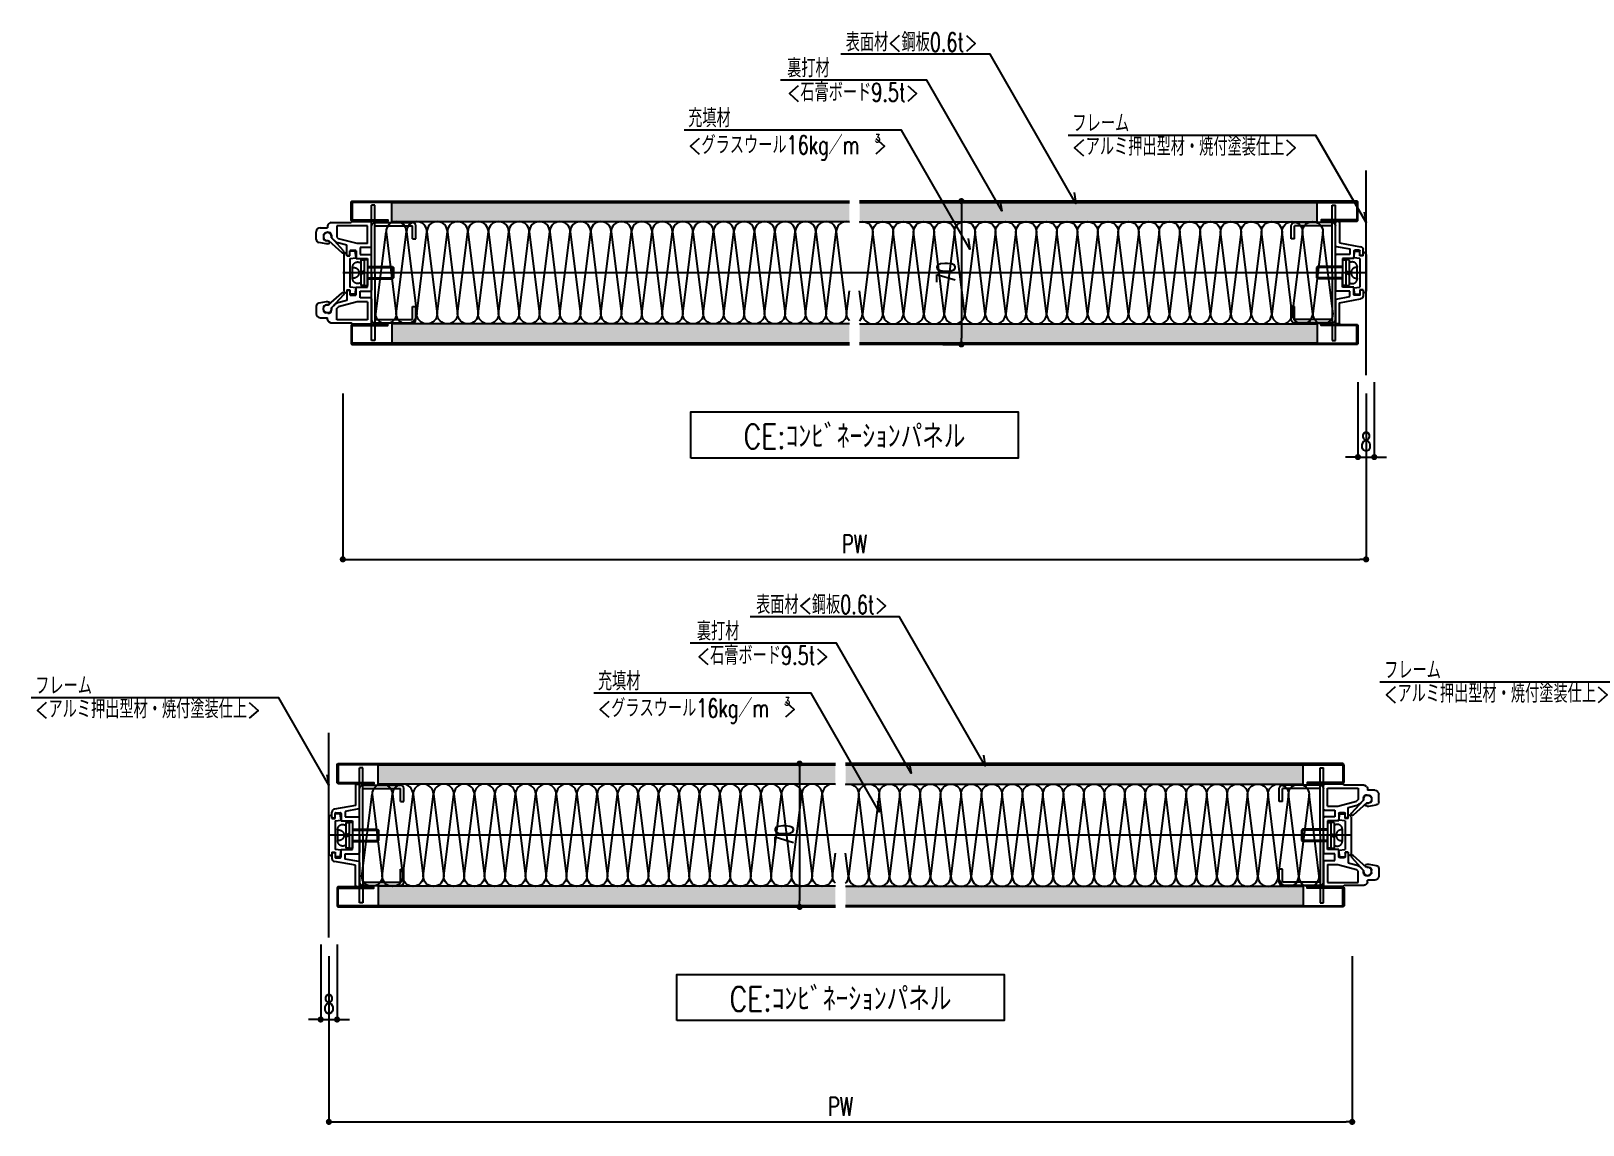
# Model space of a CAD drawing. Extents: x 21 to 47673, y 9 to 26406.
# Drawn here: x 734 to 1493, y 20889 to 21424 of the extents above; entities that cross this region are included whole.
import ezdxf
from ezdxf.enums import TextEntityAlignment as Align

# ---------------------------------------------------------------- set-up
doc = ezdxf.new("R2010")
doc.units = 0
doc.header["$LTSCALE"] = 10
doc.header["$PDMODE"] = 35
doc.header["$PDSIZE"] = 5
doc.linetypes.add('HIDDEN', pattern=[9.525, 6.35, -3.175])
for name, color, linetype in [('_基準', 1, 'Continuous'), ('_文字', 3, 'Continuous'), ('_製品', 4, 'Continuous'), ('_製品寸法', 9, 'Continuous')]:
    doc.layers.add(name, color=color, linetype=linetype)
doc.styles.add('OKAMURA', font='simplex8.shx', dxfattribs={"width": 0.7, "bigfont": 'BIGFONT.shx'})
doc.dimstyles.new('OKAMURA-003', dxfattribs={"dimscale": 3, "dimtxt": 3, "dimasz": 1, "dimexe": 0, "dimexo": 3, "dimgap": 1, "dimtad": 1, "dimdec": 3, "dimdsep": 46, "dimtxsty": 'OKAMURA', "dimblk1": 'DOT', "dimblk2": 'DOT', "dimsah": 1, "dimcen": 0, "dimclrd": 9, "dimclre": 9, "dimclrt": 3, "dimadec": 0, "dimazin": 0, "dimtfac": 1, "dimtdec": 3, "dimtix": 1, "dimtmove": 2, "dimatfit": 3, "dimldrblk": 'NONE', "dimfxl": 0, "dimtolj": 1, "dimarcsym": 0})
pattern_1 = [(37.5, (-2975.263, 4866.6654), (-0.160003, 4.8941324), [0, -3.8608, 0, -4.318, 0, -4.1275]), (7.5, (-2975.263, 4866.6654), (4.495233, 7.168251), [0, -2.0828, 0, -3.4798, 0, -1.3335]), (327.5, (-2978.387, 4866.6654), (7.9099237, 0.0143718), [0, -1.27, 0, -4.572, 0, -5.969]), (317.5, (-2978.387, 4866.6654), (7.6355645, 2.229293), [0, -0.635, 0, -2.9972, 0, -3.429])]

# ---------------------------------------------------------------- blocks, each defined once
blk = doc.blocks.new('_DOT')
at = {"color": 0, "linetype": 'ByBlock'}
blk.add_line((-0.5, 0), (-1, 0), dxfattribs=at)
at = {"color": 0, "linetype": 'ByBlock', "const_width": 0.5}
blk.add_lwpolyline([(-0.25, 0, 1), (0.25, 0, 1)], format="xyb", close=True, dxfattribs=at)
blk = doc.blocks.new('*D1077')
at = {"layer": '_製品寸法', "color": 9, "lineweight": -2, "transparency": 16777216}
for p, q in [((0, -59), (0, -140)), ((500, -59), (500, -140)), ((3, -140), (497, -140))]:
    blk.add_line(p, q, dxfattribs=at)
at = {"layer": 'Defpoints', "color": 0, "transparency": 16777216}
for p in [(0, -50), (500, -50), (500, -140)]:
    blk.add_point(p, dxfattribs=at)
at = {"layer": '_製品寸法', "color": 9, "lineweight": -2, "transparency": 16777216, "xscale": 3, "yscale": 3, "zscale": 3, "rotation": 180}
blk.add_blockref('_DOT', (0, -140), dxfattribs=at)
at = {"layer": '_製品寸法', "color": 9, "lineweight": -2, "transparency": 16777216, "xscale": 3, "yscale": 3, "zscale": 3}
blk.add_blockref('_DOT', (500, -140), dxfattribs=at)
at = {"layer": '_製品寸法', "color": 3, "transparency": 16777216, "insert": (250, -132.5), "char_height": 9, "attachment_point": 5, "style": 'OKAMURA'}
blk.add_mtext('\\A1;PW', dxfattribs=at)
blk = doc.blocks.new('_None')
blk = doc.blocks.new('*D1078')
at = {"layer": '_製品寸法', "color": 9, "lineweight": -2, "transparency": 16777216}
for p, q in [((221, 35), (230, 35)), ((230, 32), (230, -32)), ((221, -35), (230, -35))]:
    blk.add_line(p, q, dxfattribs=at)
at = {"layer": 'Defpoints', "color": 0, "transparency": 16777216}
for p in [(230, 35), (230, -35), (230, -35)]:
    blk.add_point(p, dxfattribs=at)
at = {"layer": '_製品寸法', "color": 9, "lineweight": -2, "transparency": 16777216, "xscale": 3, "yscale": 3, "zscale": 3}
for p, rotation in [((230, 35), 90), ((230, -35), 270)]:
    blk.add_blockref('_DOT', p, dxfattribs=dict(at, rotation=rotation))
at = {"layer": '_製品寸法', "color": 3, "transparency": 16777216, "insert": (222.5, 0), "char_height": 9, "attachment_point": 5, "rotation": 90, "style": 'OKAMURA'}
blk.add_mtext('\\A1;70', dxfattribs=at)
blk = doc.blocks.new('A$C32CB7D14')
at = {"layer": '_製品'}
for p, q in [((0, 19.5), (1, 20.5)), ((0, 19.5), (0, 1.5)), ((1.5, 20.5), (1, 20.5)), ((1.5, 18.75), (1.5, 20.5)), ((1.5, 18.75), (3, 18.75)), ((3, 18.75), (3, 21)), ((5.5, 21), (3, 21)), ((3, 17.5), (6, 17.8)), ((3, 17.5), (3, 3.5)), ((6, 17.8), (5.5, 21)), ((0, 1.5), (1, 0.5)), ((1.5, 0.5), (1, 0.5)), ((1.5, 2.25), (1.5, 0.5)), ((1.5, 2.25), (3, 2.25)), ((6, 3.2), (3, 3.5)), ((3, 2.25), (3, 0)), ((5.5, 0), (6, 3.2)), ((5.5, 0), (3, 0))]:
    blk.add_line(p, q, dxfattribs=at)
blk = doc.blocks.new('A$C72ED3FC6')
at = {"layer": '_製品'}
for p, q in [((0.5, 9.25), (0, 8.75)), ((12.8, 8.75), (0, 8.75)), ((0, 8.75), (0, 3.75)), ((12.8, 9.25), (0.5, 9.25)), ((0.5, 3.25), (0.5, 9.25)), ((12.8, 12.5), (14.4, 12.5)), ((12.8, 12.5), (12.8, 0)), ((14.4, 12.5), (14.4, 0)), ((16, 12.5), (14.4, 12.5)), ((16, 12.5), (16, 0)), ((12.8, 3.75), (0, 3.75)), ((0, 3.75), (0.5, 3.25)), ((12.8, 3.25), (0.5, 3.25)), ((14.4, 0), (12.8, 0)), ((14.4, 7.17), (16, 6.25)), ((14.4, 6.25), (16, 5.33)), ((14.4, 0), (16, 0))]:
    blk.add_line(p, q, dxfattribs=at)
at = {"layer": '_製品', "linetype": 'HIDDEN', "ltscale": 0.5}
blk.add_line((20, 3.75), (20, 8.75), dxfattribs=at)
for centre, radius, start, end in [((17.54, 9.05), 2.48, 353.07269, 128.21191), ((19.36, 6.46), 2.37, 74.41132, 185.19995), ((17.54, 3.45), 2.48, 231.78809, 6.92735), ((19.36, 6.04), 2.37, 174.80017, 285.58872)]:
    blk.add_arc(centre, radius, start, end, dxfattribs=at)
blk = doc.blocks.new('A$C47657887')
at = {"layer": '_製品'}
for p, q in [((2.51, 6.02), (8.92, 0.18)), ((9.77, 1.02), (3.93, 7.44))]:
    blk.add_line(p, q, dxfattribs=at)
for centre, radius, start, end in [((1.99, 7.95), 2, 345.13234, 284.86819), ((9.35, 0.6), 0.6, 225, 45)]:
    blk.add_arc(centre, radius, start, end, dxfattribs=at)
blk = doc.blocks.new('A$C098A5279')
at = {"layer": '_製品'}
for p, q in [((0, 0), (0, 66)), ((1.6, 66), (0, 66)), ((1.6, 33), (1.6, 66)), ((1.6, 57.5), (20, 57.5)), ((1.6, 55.9), (20, 55.9)), ((20, 49.5), (20, 55.9)), ((21.6, 49.5), (21.6, 55.9)), ((20, 49.5), (21.6, 49.5)), ((1.6, 33), (1.6, 0)), ((20, 16.5), (21.6, 16.5)), ((20, 10.1), (20, 16.5)), ((21.6, 10.1), (21.6, 16.5)), ((1.6, 10.1), (20, 10.1)), ((1.6, 8.5), (20, 8.5)), ((1.6, 0), (0, 0))]:
    blk.add_line(p, q, dxfattribs=at)
for centre, start, end in [((1.6, 55.9), 90.001, 180), ((20, 55.9), 0, 90), ((1.6, 10.1), 179.999, 270), ((20, 10.1), 270, 0)]:
    blk.add_arc(centre, 1.6, start, end, dxfattribs=at)
blk = doc.blocks.new('P15US_BASE00')
at = {"layer": '_製品'}
for p, q in [((-8, 22.96), (-8, 22)), ((-7.55, 23.8), (-6.75, 24.33)), ((-6.2, 24.5), (3.5, 24.5)), ((11.5, 23), (-3.5, 23)), ((-3.5, 23), (-3.5, 17.47)), ((3.91, 24.91), (3.5, 24.5)), ((4.12, 25), (13, 25)), ((11.5, 14.27), (11.5, 23)), ((13.5, 12.77), (13.5, 24.5)), ((-13.5, 16.26), (-13.5, 20)), ((-11.5, 22), (-8, 22)), ((-10, 18.11), (-10, 17.14)), ((-7.76, 19.77), (-8.76, 19.59)), ((-7.75, 15.64), (-8.5, 15.64)), ((-6, 18.29), (-6, 17.14)), ((-6, 17.14), (-4.29, 15.43)), ((-3.5, 17.47), (-2.68, 16.65)), ((6.5, 14.27), (-2.68, 16.65)), ((-8.61, 14.14), (-12.26, 14.78)), ((-7.75, 14.14), (-8.61, 14.14)), ((1.5, 13.5), (-2.92, 14.64)), ((1.5, 8.8), (1.5, 13.5)), ((1.8, 8.5), (2.7, 8.5)), ((3, 8.8), (3, 10.7)), ((3.3, 11), (5.7, 11)), ((6, 10.7), (6, 7)), ((11.5, 14.27), (6.5, 14.27)), ((8, 12.27), (8, 9)), ((13, 12.27), (8, 12.27)), ((8, 9), (13, 9)), ((13.5, 0.3), (13.5, 8.5)), ((6, 7), (11.5, 7)), ((11.5, 7), (11.5, 0.3)), ((11.5, 0.3), (11.8, 0)), ((11.5, -0.3), (11.8, 0)), ((13.5, 0.3), (13.2, 0)), ((13.2, 0), (13.5, -0.3)), ((6, -7), (11.5, -7)), ((6, -10.7), (6, -7)), ((11.5, -7), (11.5, -0.3)), ((13.5, -0.3), (13.5, -8.5)), ((-8.61, -14.14), (-12.26, -14.78)), ((-7.75, -14.14), (-8.61, -14.14)), ((1.5, -13.5), (-2.92, -14.64)), ((6.5, -14.27), (-2.68, -16.65)), ((1.5, -8.8), (1.5, -13.5)), ((1.8, -8.5), (2.7, -8.5)), ((3, -8.8), (3, -10.7)), ((3.3, -11), (5.7, -11)), ((11.5, -14.27), (6.5, -14.27)), ((8, -9), (13, -9)), ((8, -12.27), (8, -9)), ((13, -12.27), (8, -12.27)), ((11.5, -14.27), (11.5, -23)), ((13.5, -12.77), (13.5, -24.5)), ((13.5, -12.77), (13.5, -24.5)), ((-13.5, -16.26), (-13.5, -20)), ((-11.5, -22), (-8, -22)), ((-10, -18.11), (-10, -17.14)), ((-7.76, -19.77), (-8.76, -19.59)), ((-7.75, -15.64), (-8.5, -15.64)), ((-8, -22.96), (-8, -22)), ((-6, -17.14), (-4.29, -15.43)), ((-6, -18.29), (-6, -17.14)), ((-3.5, -17.47), (-2.68, -16.65)), ((-3.5, -23), (-3.5, -17.47)), ((-7.55, -23.8), (-6.75, -24.33)), ((-6.2, -24.5), (3.5, -24.5)), ((11.5, -23), (-3.5, -23)), ((3.91, -24.91), (3.5, -24.5)), ((4.12, -25), (13, -25))]:
    blk.add_line(p, q, dxfattribs=at)
for centre, radius, start, end in [((-7, 22.96), 1, 123.69007, 180), ((-6.2, 23.5), 1, 90, 123.69007), ((4.12, 24.7), 0.3, 90, 135), ((13, 24.5), 0.5, 0, 90), ((-11.5, 20), 2, 90, 180), ((-12, 16.26), 1.5, 180, 260), ((-8.5, 18.11), 1.5, 100.00002, 180), ((-8.5, 17.14), 1.5, 180, 270), ((-7.5, 18.29), 1.5, 0.00001, 100.00002), ((-7.75, 14.89), 0.75, 270, 90), ((-2.17, 17.55), 3, 225, 255.5), ((1.8, 8.8), 0.3, 180, 270), ((2.7, 8.8), 0.3, 270, 0), ((3.3, 10.7), 0.3, 90, 180), ((5.7, 10.7), 0.3, 0, 90), ((13, 12.77), 0.5, 270, 0), ((13, 8.5), 0.5, 0, 90), ((-12, -16.26), 1.5, 100, 180), ((-7.75, -14.89), 0.75, 270, 90), ((-2.17, -17.55), 3, 104.5, 135), ((1.8, -8.8), 0.3, 90, 180), ((2.7, -8.8), 0.3, 0, 90), ((3.3, -10.7), 0.3, 180, 270), ((5.7, -10.7), 0.3, 270, 360), ((13, -8.5), 0.5, 270, 0), ((13, -12.77), 0.5, 0, 90), ((-11.5, -20), 2, 180, 270), ((-8.5, -17.14), 1.5, 90, 180), ((-8.5, -18.11), 1.5, 180, 259.99998), ((-7.5, -18.29), 1.5, 259.99998, 359.99999), ((-7, -22.96), 1, 180, 236.30993), ((-6.2, -23.5), 1, 236.30993, 270), ((4.12, -24.7), 0.3, 225, 270), ((13, -24.5), 0.5, 270, 0)]:
    blk.add_arc(centre, radius, start, end, dxfattribs=at)
for name, p in [('A$C098A5279', (13.5, -33)), ('A$C47657887', (-9.98, 9.71)), ('A$C32CB7D14', (0, -10.5))]:
    blk.add_blockref(name, p, dxfattribs=at)
at = {"layer": '_製品', "xscale": -1}
blk.add_blockref('A$C72ED3FC6', (24.3, -6.25), dxfattribs=at)
at = {"layer": '_製品', "xscale": -1, "rotation": 180}
blk.add_blockref('A$C47657887', (-9.98, -9.71), dxfattribs=at)
blk = doc.blocks.new('A$C46606B5D')
at = {"layer": '_製品'}
for p, q in [((0, 17.8), (0.5, 21)), ((3, 17.5), (0, 17.8)), ((0.5, 21), (3, 21)), ((3, 18.75), (3, 21)), ((4.5, 18.75), (3, 18.75)), ((3, 17.5), (3, 3.5)), ((4.5, 18.75), (4.5, 20.5)), ((4.5, 20.5), (5, 20.5)), ((6, 19.5), (5, 20.5)), ((6, 19.5), (6, 1.5)), ((0, 3.2), (3, 3.5)), ((0.5, 0), (0, 3.2)), ((0.5, 0), (3, 0)), ((3, 2.25), (3, 0)), ((4.5, 2.25), (3, 2.25)), ((4.5, 2.25), (4.5, 0.5)), ((4.5, 0.5), (5, 0.5)), ((6, 1.5), (5, 0.5))]:
    blk.add_line(p, q, dxfattribs=at)
blk = doc.blocks.new('A$C79397D4C')
at = {"layer": '_製品'}
for p, q in [((23, 99), (23, 79.2)), ((24, 100), (26, 100)), ((27, 76.6), (27, 99)), ((23, 79.2), (2.5, 75.5)), ((0, 67.6), (0, 72.6)), ((0.6, 67), (2.4, 67)), ((3, 67.6), (3, 71.4)), ((3.6, 72), (8.4, 72)), ((9, 71.4), (9, 64)), ((9, 64), (20, 64)), ((26.2, 75.7), (13, 73.3)), ((13, 73.3), (13, 68)), ((13, 68), (26, 68)), ((20, 64), (20, 50.6)), ((27, 50.6), (27, 67)), ((20, 50.6), (20.6, 50)), ((20, 50.6), (20.6, 50)), ((20, 49.4), (20.6, 50)), ((20, 49.4), (20.6, 50)), ((20, 36), (20, 49.4)), ((27, 50.6), (26.4, 50)), ((27, 50.6), (26.4, 50)), ((27, 49.4), (26.4, 50)), ((27, 49.4), (26.4, 50)), ((27, 49.4), (27, 33)), ((0, 32.4), (0, 27.4)), ((0.6, 33), (2.4, 33)), ((3, 32.4), (3, 28.6)), ((9, 36), (20, 36)), ((9, 28.6), (9, 36)), ((13, 26.7), (13, 32)), ((13, 32), (26, 32)), ((23, 20.8), (2.5, 24.5)), ((3.6, 28), (8.4, 28)), ((26.2, 24.3), (13, 26.7)), ((23, 1), (23, 20.8)), ((27, 23.4), (27, 1)), ((24, 0), (26, 0))]:
    blk.add_line(p, q, dxfattribs=at)
for centre, radius, start, end in [((24, 99), 1, 90, 180), ((26, 99), 1, 0, 90), ((26, 76.6), 1, 280, 0), ((3, 72.6), 3, 100, 180), ((0.6, 67.6), 0.6, 180, 270), ((2.4, 67.6), 0.6, 270, 360), ((3.6, 71.4), 0.6, 90, 180), ((8.4, 71.4), 0.6, 0, 90), ((26, 67), 1, 0, 90), ((0.6, 32.4), 0.6, 90, 180), ((2.4, 32.4), 0.6, 0, 90), ((26, 33), 1, 270, 0), ((3, 27.4), 3, 180, 260), ((3.6, 28.6), 0.6, 180, 270), ((8.4, 28.6), 0.6, 270, 0), ((26, 23.4), 1, 0, 80), ((24, 1), 1, 180, 270), ((26, 1), 1, 270, 0)]:
    blk.add_arc(centre, radius, start, end, dxfattribs=at)
blk = doc.blocks.new('P15UG_BASE00')
at = {"xscale": -1}
blk.add_blockref('A$C098A5279', (-15, -33), dxfattribs=at)
at = {"xscale": -0.5, "yscale": 0.5, "zscale": 0.5}
blk.add_blockref('A$C79397D4C', (-1.5, -25), dxfattribs=at)
at = {"layer": '_製品'}
for name, p in [('A$C46606B5D', (-6, -10.5)), ('A$C72ED3FC6', (-24.3, -6.25))]:
    blk.add_blockref(name, p, dxfattribs=at)
blk = doc.blocks.new('P15NE_TV')
at = {"layer": '_製品'}
h = blk.add_hatch(dxfattribs=at)
h.set_pattern_fill('AR-SAND', color=256, scale=0.1, style=0)
h.set_pattern_definition(pattern_1)
edge = h.paths.add_edge_path()
edge.add_line((247.5, 24.9), (24, 24.9))
edge.add_line((24, 24.9), (24, 34.4))
edge.add_line((24, 34.4), (247.5, 34.4))
h = blk.add_hatch(dxfattribs=at)
h.set_pattern_fill('AR-SAND', color=256, scale=0.1, style=0)
h.set_pattern_definition(pattern_1)
edge = h.paths.add_edge_path()
edge.add_line((252.5, 24.9), (476, 24.9))
edge.add_line((476, 24.9), (476, 34.4))
edge.add_line((476, 34.4), (252.5, 34.4))
h = blk.add_hatch(dxfattribs=at)
h.set_pattern_fill('AR-SAND', color=256, scale=0.1, style=0)
h.set_pattern_definition(pattern_1)
edge = h.paths.add_edge_path()
edge.add_line((247.5, -24.9), (24, -24.9))
edge.add_line((24, -24.9), (24, -34.4))
edge.add_line((24, -34.4), (247.5, -34.4))
h = blk.add_hatch(dxfattribs=at)
h.set_pattern_fill('AR-SAND', color=256, scale=0.1, style=0)
h.set_pattern_definition(pattern_1)
edge = h.paths.add_edge_path()
edge.add_line((252.5, -24.9), (476, -24.9))
edge.add_line((476, -24.9), (476, -34.4))
edge.add_line((476, -34.4), (252.5, -34.4))
for points in [[(247.5, 34.4), (4.6, 34.4), (4.6, 25.8), (22, 25.8), (22, 25.2), (4.6, 25.2, -0.414214), (4, 25.8), (4, 34.4, -0.414214), (4.6, 35), (247.5, 35)], [(252.5, 34.4), (495.4, 34.4), (495.4, 25.8), (478, 25.8), (478, 25.2), (495.4, 25.2, 0.414214), (496, 25.8), (496, 34.4, 0.414214), (495.4, 35), (252.5, 35)], [(31.1, 20), (31.1, 20, 0.414214), (26.1, 25), (26.1, 25, 0.414214), (21.1, 20), (21.1, 20), (26.1, -20), (26.1, -20, -0.414214), (21.1, -25), (21.1, -25, -0.414214), (16.1, -20), (16.1, -20), (21.1, 20)], [(41.1, 20), (41.1, 20, 0.414214), (36.1, 25), (36.1, 25, 0.414214), (31.1, 20), (31.1, 20), (36.1, -20), (36.1, -20, -0.414214), (31.1, -25), (31.1, -25, -0.414214), (26.1, -20), (26.1, -20), (31.1, 20)], [(51.1, 20), (51.1, 20, 0.414214), (46.1, 25), (46.1, 25, 0.414214), (41.1, 20), (41.1, 20), (46.1, -20), (46.1, -20, -0.414214), (41.1, -25), (41.1, -25, -0.414214), (36.1, -20), (36.1, -20), (41.1, 20)], [(61.1, 20), (61.1, 20, 0.414214), (56.1, 25), (56.1, 25, 0.414214), (51.1, 20), (51.1, 20), (56.1, -20), (56.1, -20, -0.414214), (51.1, -25), (51.1, -25, -0.414214), (46.1, -20), (46.1, -20), (51.1, 20)], [(71.1, 20), (71.1, 20, 0.414214), (66.1, 25), (66.1, 25, 0.414214), (61.1, 20), (61.1, 20), (66.1, -20), (66.1, -20, -0.414214), (61.1, -25), (61.1, -25, -0.414214), (56.1, -20), (56.1, -20), (61.1, 20)], [(81.1, 20), (81.1, 20, 0.414214), (76.1, 25), (76.1, 25, 0.414214), (71.1, 20), (71.1, 20), (76.1, -20), (76.1, -20, -0.414214), (71.1, -25), (71.1, -25, -0.414214), (66.1, -20), (66.1, -20), (71.1, 20)], [(91.1, 20), (91.1, 20, 0.414214), (86.1, 25), (86.1, 25, 0.414214), (81.1, 20), (81.1, 20), (86.1, -20), (86.1, -20, -0.414214), (81.1, -25), (81.1, -25, -0.414214), (76.1, -20), (76.1, -20), (81.1, 20)], [(101.1, 20), (101.1, 20, 0.414214), (96.1, 25), (96.1, 25, 0.414214), (91.1, 20), (91.1, 20), (96.1, -20), (96.1, -20, -0.414214), (91.1, -25), (91.1, -25, -0.414214), (86.1, -20), (86.1, -20), (91.1, 20)], [(111.1, 20), (111.1, 20, 0.414214), (106.1, 25), (106.1, 25, 0.414214), (101.1, 20), (101.1, 20), (106.1, -20), (106.1, -20, -0.414214), (101.1, -25), (101.1, -25, -0.414214), (96.1, -20), (96.1, -20), (101.1, 20)], [(121.1, 20), (121.1, 20, 0.414214), (116.1, 25), (116.1, 25, 0.414214), (111.1, 20), (111.1, 20), (116.1, -20), (116.1, -20, -0.414214), (111.1, -25), (111.1, -25, -0.414214), (106.1, -20), (106.1, -20), (111.1, 20)], [(131.1, 20), (131.1, 20, 0.414214), (126.1, 25), (126.1, 25, 0.414214), (121.1, 20), (121.1, 20), (126.1, -20), (126.1, -20, -0.414214), (121.1, -25), (121.1, -25, -0.414214), (116.1, -20), (116.1, -20), (121.1, 20)], [(141.1, 20), (141.1, 20, 0.414214), (136.1, 25), (136.1, 25, 0.414214), (131.1, 20), (131.1, 20), (136.1, -20), (136.1, -20, -0.414214), (131.1, -25), (131.1, -25, -0.414214), (126.1, -20), (126.1, -20), (131.1, 20)], [(151.1, 20), (151.1, 20, 0.414214), (146.1, 25), (146.1, 25, 0.414214), (141.1, 20), (141.1, 20), (146.1, -20), (146.1, -20, -0.414214), (141.1, -25), (141.1, -25, -0.414214), (136.1, -20), (136.1, -20), (141.1, 20)], [(161.1, 20), (161.1, 20, 0.414214), (156.1, 25), (156.1, 25, 0.414214), (151.1, 20), (151.1, 20), (156.1, -20), (156.1, -20, -0.414214), (151.1, -25), (151.1, -25, -0.414214), (146.1, -20), (146.1, -20), (151.1, 20)], [(171.1, 20), (171.1, 20, 0.414214), (166.1, 25), (166.1, 25, 0.414214), (161.1, 20), (161.1, 20), (166.1, -20), (166.1, -20, -0.414214), (161.1, -25), (161.1, -25, -0.414214), (156.1, -20), (156.1, -20), (161.1, 20)], [(181.1, 20), (181.1, 20, 0.414214), (176.1, 25), (176.1, 25, 0.414214), (171.1, 20), (171.1, 20), (176.1, -20), (176.1, -20, -0.414214), (171.1, -25), (171.1, -25, -0.414214), (166.1, -20), (166.1, -20), (171.1, 20)], [(191.1, 20), (191.1, 20, 0.414214), (186.1, 25), (186.1, 25, 0.414214), (181.1, 20), (181.1, 20), (186.1, -20), (186.1, -20, -0.414214), (181.1, -25), (181.1, -25, -0.414214), (176.1, -20), (176.1, -20), (181.1, 20)], [(201.1, 20), (201.1, 20, 0.414214), (196.1, 25), (196.1, 25, 0.414214), (191.1, 20), (191.1, 20), (196.1, -20), (196.1, -20, -0.414214), (191.1, -25), (191.1, -25, -0.414214), (186.1, -20), (186.1, -20), (191.1, 20)], [(211.1, 20), (211.1, 20, 0.414214), (206.1, 25), (206.1, 25, 0.414214), (201.1, 20), (201.1, 20), (206.1, -20), (206.1, -20, -0.414214), (201.1, -25), (201.1, -25, -0.414214), (196.1, -20), (196.1, -20), (201.1, 20)], [(221.1, 20), (221.1, 20, 0.414214), (216.1, 25), (216.1, 25, 0.414214), (211.1, 20), (211.1, 20), (216.1, -20), (216.1, -20, -0.414214), (211.1, -25), (211.1, -25, -0.414214), (206.1, -20), (206.1, -20), (211.1, 20)], [(231.1, 20), (231.1, 20, 0.414214), (226.1, 25), (226.1, 25, 0.414214), (221.1, 20), (221.1, 20), (226.1, -20), (226.1, -20, -0.414214), (221.1, -25), (221.1, -25, -0.414214), (216.1, -20), (216.1, -20), (221.1, 20)], [(241.1, 20), (241.1, 20, 0.414214), (236.1, 25), (236.1, 25, 0.414214), (231.1, 20), (231.1, 20), (236.1, -20), (236.1, -20, -0.414214), (231.1, -25), (231.1, -25, -0.414214), (226.1, -20), (226.1, -20), (231.1, 20)], [(247.5, 24.8, 0.071068), (246.1, 25), (246.1, 25, 0.414214), (241.1, 20), (241.1, 20), (246.1, -20), (246.1, -20, -0.414214), (241.1, -25), (241.1, -25, -0.414214), (236.1, -20), (236.1, -20), (241.1, 20)], [(252.5, 24.8, -0.071068), (253.9, 25), (253.9, 25, -0.414214), (258.9, 20), (258.9, 20), (253.9, -20), (253.9, -20, 0.414214), (258.9, -25), (258.9, -25, 0.414214), (263.9, -20), (263.9, -20), (258.9, 20)], [(258.9, 20), (258.9, 20, -0.414214), (263.9, 25), (263.9, 25, -0.414214), (268.9, 20), (268.9, 20), (263.9, -20), (263.9, -20, 0.414214), (268.9, -25), (268.9, -25, 0.414214), (273.9, -20), (273.9, -20), (268.9, 20)], [(268.9, 20), (268.9, 20, -0.414214), (273.9, 25), (273.9, 25, -0.414214), (278.9, 20), (278.9, 20), (273.9, -20), (273.9, -20, 0.414214), (278.9, -25), (278.9, -25, 0.414214), (283.9, -20), (283.9, -20), (278.9, 20)], [(278.9, 20), (278.9, 20, -0.414214), (283.9, 25), (283.9, 25, -0.414214), (288.9, 20), (288.9, 20), (283.9, -20), (283.9, -20, 0.414214), (288.9, -25), (288.9, -25, 0.414214), (293.9, -20), (293.9, -20), (288.9, 20)], [(288.9, 20), (288.9, 20, -0.414214), (293.9, 25), (293.9, 25, -0.414214), (298.9, 20), (298.9, 20), (293.9, -20), (293.9, -20, 0.414214), (298.9, -25), (298.9, -25, 0.414214), (303.9, -20), (303.9, -20), (298.9, 20)], [(298.9, 20), (298.9, 20, -0.414214), (303.9, 25), (303.9, 25, -0.414214), (308.9, 20), (308.9, 20), (303.9, -20), (303.9, -20, 0.414214), (308.9, -25), (308.9, -25, 0.414214), (313.9, -20), (313.9, -20), (308.9, 20)], [(308.9, 20), (308.9, 20, -0.414214), (313.9, 25), (313.9, 25, -0.414214), (318.9, 20), (318.9, 20), (313.9, -20), (313.9, -20, 0.414214), (318.9, -25), (318.9, -25, 0.414214), (323.9, -20), (323.9, -20), (318.9, 20)], [(318.9, 20), (318.9, 20, -0.414214), (323.9, 25), (323.9, 25, -0.414214), (328.9, 20), (328.9, 20), (323.9, -20), (323.9, -20, 0.414214), (328.9, -25), (328.9, -25, 0.414214), (333.9, -20), (333.9, -20), (328.9, 20)], [(328.9, 20), (328.9, 20, -0.414214), (333.9, 25), (333.9, 25, -0.414214), (338.9, 20), (338.9, 20), (333.9, -20), (333.9, -20, 0.414214), (338.9, -25), (338.9, -25, 0.414214), (343.9, -20), (343.9, -20), (338.9, 20)], [(338.9, 20), (338.9, 20, -0.414214), (343.9, 25), (343.9, 25, -0.414214), (348.9, 20), (348.9, 20), (343.9, -20), (343.9, -20, 0.414214), (348.9, -25), (348.9, -25, 0.414214), (353.9, -20), (353.9, -20), (348.9, 20)], [(348.9, 20), (348.9, 20, -0.414214), (353.9, 25), (353.9, 25, -0.414214), (358.9, 20), (358.9, 20), (353.9, -20), (353.9, -20, 0.414214), (358.9, -25), (358.9, -25, 0.414214), (363.9, -20), (363.9, -20), (358.9, 20)], [(358.9, 20), (358.9, 20, -0.414214), (363.9, 25), (363.9, 25, -0.414214), (368.9, 20), (368.9, 20), (363.9, -20), (363.9, -20, 0.414214), (368.9, -25), (368.9, -25, 0.414214), (373.9, -20), (373.9, -20), (368.9, 20)], [(368.9, 20), (368.9, 20, -0.414214), (373.9, 25), (373.9, 25, -0.414214), (378.9, 20), (378.9, 20), (373.9, -20), (373.9, -20, 0.414214), (378.9, -25), (378.9, -25, 0.414214), (383.9, -20), (383.9, -20), (378.9, 20)], [(378.9, 20), (378.9, 20, -0.414214), (383.9, 25), (383.9, 25, -0.414214), (388.9, 20), (388.9, 20), (383.9, -20), (383.9, -20, 0.414214), (388.9, -25), (388.9, -25, 0.414214), (393.9, -20), (393.9, -20), (388.9, 20)], [(388.9, 20), (388.9, 20, -0.414214), (393.9, 25), (393.9, 25, -0.414214), (398.9, 20), (398.9, 20), (393.9, -20), (393.9, -20, 0.414214), (398.9, -25), (398.9, -25, 0.414214), (403.9, -20), (403.9, -20), (398.9, 20)], [(398.9, 20), (398.9, 20, -0.414214), (403.9, 25), (403.9, 25, -0.414214), (408.9, 20), (408.9, 20), (403.9, -20), (403.9, -20, 0.414214), (408.9, -25), (408.9, -25, 0.414214), (413.9, -20), (413.9, -20), (408.9, 20)], [(408.9, 20), (408.9, 20, -0.414214), (413.9, 25), (413.9, 25, -0.414214), (418.9, 20), (418.9, 20), (413.9, -20), (413.9, -20, 0.414214), (418.9, -25), (418.9, -25, 0.414214), (423.9, -20), (423.9, -20), (418.9, 20)], [(418.9, 20), (418.9, 20, -0.414214), (423.9, 25), (423.9, 25, -0.414214), (428.9, 20), (428.9, 20), (423.9, -20), (423.9, -20, 0.414214), (428.9, -25), (428.9, -25, 0.414214), (433.9, -20), (433.9, -20), (428.9, 20)], [(428.9, 20), (428.9, 20, -0.414214), (433.9, 25), (433.9, 25, -0.414214), (438.9, 20), (438.9, 20), (433.9, -20), (433.9, -20, 0.414214), (438.9, -25), (438.9, -25, 0.414214), (443.9, -20), (443.9, -20), (438.9, 20)], [(438.9, 20), (438.9, 20, -0.414214), (443.9, 25), (443.9, 25, -0.414214), (448.9, 20), (448.9, 20), (443.9, -20), (443.9, -20, 0.414214), (448.9, -25), (448.9, -25, 0.414214), (453.9, -20), (453.9, -20), (448.9, 20)], [(448.9, 20), (448.9, 20, -0.414214), (453.9, 25), (453.9, 25, -0.414214), (458.9, 20), (458.9, 20), (453.9, -20), (453.9, -20, 0.414214), (458.9, -25), (458.9, -25, 0.414214), (463.9, -20), (463.9, -20), (458.9, 20)], [(458.9, 20), (458.9, 20, -0.414214), (463.9, 25), (463.9, 25, -0.414214), (468.9, 20), (468.9, 20), (463.9, -20), (463.9, -20, 0.414214), (468.9, -25), (468.9, -25, 0.414214), (473.9, -20), (473.9, -20), (468.9, 20)], [(468.9, 20), (468.9, 20, -0.414214), (473.9, 25), (473.9, 25, -0.414214), (478.9, 20), (478.9, 20), (473.9, -20), (473.9, -20, 0.414214), (478.9, -25), (478.9, -25, 0.414214), (483.9, -20), (483.9, -20), (478.9, 20)], [(247.5, -23.47, -0.194134), (246.1, -20), (246.1, -20), (247.5, -8.8)], [(252.5, -23.47, 0.194134), (253.9, -20), (253.9, -20), (252.5, -8.8)], [(247.5, -34.4), (4.6, -34.4), (4.6, -25.8), (22, -25.8), (22, -25.2), (4.6, -25.2, 0.414214), (4, -25.8), (4, -34.4, 0.414214), (4.6, -35), (247.5, -35)], [(252.5, -34.4), (495.4, -34.4), (495.4, -25.8), (478, -25.8), (478, -25.2), (495.4, -25.2, -0.414214), (496, -25.8), (496, -34.4, -0.414214), (495.4, -35), (252.5, -35)]]:
    blk.add_lwpolyline(points, format="xyb", dxfattribs=at)
for points in [[(247.5, 24.9), (24, 24.9), (24, 34.4), (247.5, 34.4)], [(252.5, 24.9), (476, 24.9), (476, 34.4), (252.5, 34.4)], [(247.5, -24.9), (24, -24.9), (24, -34.4), (247.5, -34.4)], [(252.5, -24.9), (476, -24.9), (476, -34.4), (252.5, -34.4)]]:
    blk.add_lwpolyline(points, dxfattribs=at)
for name, p in [('P15US_BASE00', (0.5, 0)), ('P15UG_BASE00', (500, 0))]:
    blk.add_blockref(name, p, dxfattribs=at)
blk = doc.blocks.new('*D1079')
at = {"layer": '_製品寸法', "color": 9, "lineweight": -2, "transparency": 16777216}
for p, q in [((-4, -53.4), (-4, -90)), ((4, -53.4), (4, -90)), ((-7, -90), (-10, -90)), ((-4, -90), (4, -90)), ((7, -90), (10, -90))]:
    blk.add_line(p, q, dxfattribs=at)
at = {"layer": 'Defpoints', "color": 0, "transparency": 16777216}
for p in [(-4, -44.4), (4, -44.4), (4, -90)]:
    blk.add_point(p, dxfattribs=at)
at = {"layer": '_製品寸法', "color": 9, "lineweight": -2, "transparency": 16777216, "xscale": 3, "yscale": 3, "zscale": 3}
blk.add_blockref('_DOT', (-4, -90), dxfattribs=at)
at = {"layer": '_製品寸法', "color": 9, "lineweight": -2, "transparency": 16777216, "xscale": 3, "yscale": 3, "zscale": 3, "rotation": 180}
blk.add_blockref('_DOT', (4, -90), dxfattribs=at)
at = {"layer": '_製品寸法', "color": 3, "transparency": 16777216, "insert": (0, -82.5), "char_height": 9, "attachment_point": 5, "style": 'OKAMURA'}
blk.add_mtext('\\A1;8', dxfattribs=at)
blk = doc.blocks.new('*D1063')
at = {"layer": '_製品寸法', "color": 9, "lineweight": -2, "transparency": 16777216}
for p, q in [((0, -59), (0, -140)), ((500, -59), (500, -140)), ((3, -140), (497, -140))]:
    blk.add_line(p, q, dxfattribs=at)
at = {"layer": 'Defpoints', "color": 0, "transparency": 16777216}
for p in [(0, -50), (500, -50), (500, -140)]:
    blk.add_point(p, dxfattribs=at)
at = {"layer": '_製品寸法', "color": 9, "lineweight": -2, "transparency": 16777216, "xscale": 3, "yscale": 3, "zscale": 3, "rotation": 180}
blk.add_blockref('_DOT', (0, -140), dxfattribs=at)
at = {"layer": '_製品寸法', "color": 9, "lineweight": -2, "transparency": 16777216, "xscale": 3, "yscale": 3, "zscale": 3}
blk.add_blockref('_DOT', (500, -140), dxfattribs=at)
at = {"layer": '_製品寸法', "color": 3, "transparency": 16777216, "insert": (250, -132.5), "char_height": 9, "attachment_point": 5, "style": 'OKAMURA'}
blk.add_mtext('\\A1;PW', dxfattribs=at)
blk = doc.blocks.new('*D1064')
at = {"layer": '_製品寸法', "color": 9, "lineweight": -2, "transparency": 16777216}
for p, q in [((221, 35), (230, 35)), ((230, 32), (230, -32)), ((221, -35), (230, -35))]:
    blk.add_line(p, q, dxfattribs=at)
at = {"layer": 'Defpoints', "color": 0, "transparency": 16777216}
for p in [(230, 35), (230, -35), (230, -35)]:
    blk.add_point(p, dxfattribs=at)
at = {"layer": '_製品寸法', "color": 9, "lineweight": -2, "transparency": 16777216, "xscale": 3, "yscale": 3, "zscale": 3}
for p, rotation in [((230, 35), 90), ((230, -35), 270)]:
    blk.add_blockref('_DOT', p, dxfattribs=dict(at, rotation=rotation))
at = {"layer": '_製品寸法', "color": 3, "transparency": 16777216, "insert": (222.5, 0), "char_height": 9, "attachment_point": 5, "rotation": 90, "style": 'OKAMURA'}
blk.add_mtext('\\A1;70', dxfattribs=at)
blk = doc.blocks.new('*D1065')
at = {"layer": '_製品寸法', "color": 9, "lineweight": -2, "transparency": 16777216}
for p, q in [((-4, -53.4), (-4, -90)), ((4, -53.4), (4, -90)), ((-7, -90), (-10, -90)), ((-4, -90), (4, -90)), ((7, -90), (10, -90))]:
    blk.add_line(p, q, dxfattribs=at)
at = {"layer": 'Defpoints', "color": 0, "transparency": 16777216}
for p in [(-4, -44.4), (4, -44.4), (4, -90)]:
    blk.add_point(p, dxfattribs=at)
at = {"layer": '_製品寸法', "color": 9, "lineweight": -2, "transparency": 16777216, "xscale": 3, "yscale": 3, "zscale": 3}
blk.add_blockref('_DOT', (-4, -90), dxfattribs=at)
at = {"layer": '_製品寸法', "color": 9, "lineweight": -2, "transparency": 16777216, "xscale": 3, "yscale": 3, "zscale": 3, "rotation": 180}
blk.add_blockref('_DOT', (4, -90), dxfattribs=at)
at = {"layer": '_製品寸法', "color": 3, "transparency": 16777216, "insert": (0, -82.5), "char_height": 9, "attachment_point": 5, "style": 'OKAMURA'}
blk.add_mtext('\\A1;8', dxfattribs=at)
blk = doc.blocks.new('*D1056')
at = {"layer": '_製品寸法', "color": 9, "lineweight": -2, "transparency": 16777216}
for p, q in [((-500, -59), (-500, -140)), ((0, -59), (0, -140)), ((-497, -140), (-3, -140))]:
    blk.add_line(p, q, dxfattribs=at)
at = {"layer": 'Defpoints', "color": 0, "transparency": 16777216}
for p in [(-500, -50), (0, -50), (0, -140)]:
    blk.add_point(p, dxfattribs=at)
at = {"layer": '_製品寸法', "color": 9, "lineweight": -2, "transparency": 16777216, "xscale": 3, "yscale": 3, "zscale": 3, "rotation": 180}
blk.add_blockref('_DOT', (-500, -140), dxfattribs=at)
at = {"layer": '_製品寸法', "color": 9, "lineweight": -2, "transparency": 16777216, "xscale": 3, "yscale": 3, "zscale": 3}
blk.add_blockref('_DOT', (0, -140), dxfattribs=at)
at = {"layer": '_製品寸法', "color": 3, "transparency": 16777216, "insert": (-250, -132.5), "char_height": 9, "attachment_point": 5, "style": 'OKAMURA'}
blk.add_mtext('\\A1;PW', dxfattribs=at)
blk = doc.blocks.new('*D1057')
at = {"layer": '_製品寸法', "color": 9, "lineweight": -2, "transparency": 16777216}
for p, q in [((-206.76, 35), (-197.76, 35)), ((-197.76, 32), (-197.76, -32)), ((-206.76, -35), (-197.76, -35))]:
    blk.add_line(p, q, dxfattribs=at)
at = {"layer": 'Defpoints', "color": 0, "transparency": 16777216}
for p in [(-197.76, 35), (-197.76, -35), (-197.76, -35)]:
    blk.add_point(p, dxfattribs=at)
at = {"layer": '_製品寸法', "color": 9, "lineweight": -2, "transparency": 16777216, "xscale": 3, "yscale": 3, "zscale": 3}
for p, rotation in [((-197.76, 35), 90), ((-197.76, -35), 270)]:
    blk.add_blockref('_DOT', p, dxfattribs=dict(at, rotation=rotation))
at = {"layer": '_製品寸法', "color": 3, "transparency": 16777216, "insert": (-205.26, 0), "char_height": 9, "attachment_point": 5, "rotation": 90, "style": 'OKAMURA'}
blk.add_mtext('\\A1;70', dxfattribs=at)
blk = doc.blocks.new('*D1058')
at = {"layer": '_製品寸法', "color": 9, "lineweight": -2, "transparency": 16777216}
for p, q in [((-4, -53.4), (-4, -90)), ((4, -53.4), (4, -90)), ((-7, -90), (-10, -90)), ((-4, -90), (4, -90)), ((7, -90), (10, -90))]:
    blk.add_line(p, q, dxfattribs=at)
at = {"layer": 'Defpoints', "color": 0, "transparency": 16777216}
for p in [(-4, -44.4), (4, -44.4), (4, -90)]:
    blk.add_point(p, dxfattribs=at)
at = {"layer": '_製品寸法', "color": 9, "lineweight": -2, "transparency": 16777216, "xscale": 3, "yscale": 3, "zscale": 3}
blk.add_blockref('_DOT', (-4, -90), dxfattribs=at)
at = {"layer": '_製品寸法', "color": 9, "lineweight": -2, "transparency": 16777216, "xscale": 3, "yscale": 3, "zscale": 3, "rotation": 180}
blk.add_blockref('_DOT', (4, -90), dxfattribs=at)
at = {"layer": '_製品寸法', "color": 3, "transparency": 16777216, "insert": (0, -82.5), "char_height": 9, "attachment_point": 5, "style": 'OKAMURA'}
blk.add_mtext('\\A1;8', dxfattribs=at)
blk = doc.blocks.new('*U1076')
at = {"layer": '_基準'}
for p, q in [((0, -50), (0, 50)), ((500, 0), (0, 0))]:
    blk.add_line(p, q, dxfattribs=at)
at = {"layer": '_文字', "color": 9}
for points in [[(319.7986, 39.1462), (320.7225, 33.9062), (278.846, 106.7206), (205.912, 106.7206)], [(283.6137, 35.4933), (284.5376, 30.2533), (248.0653, 93.7479), (176.5537, 93.7479)], [(268.0139, 16.7173), (268.9379, 11.4773), (235.6625, 69.3362), (129.4109, 69.3362)], [(-0.924, 29.74), (0, 24.5), (-24.5181, 67.1318), (-145.5348, 67.1318)]]:
    blk.add_lwpolyline(points, dxfattribs=at)
blk.add_lwpolyline([(190, -90.5), (190, -68), (310, -68), (310, -90.5)], close=True, dxfattribs=at)
at = {"layer": '_製品', "xscale": -1}
blk.add_blockref('P15NE_TV', (500, 0), dxfattribs=at)
at = {"layer": '_文字', "style": 'OKAMURA'}
for s, height, width, p in [('表面材<鋼板0.6t>', 9, 0.7, (208.7328, 108.1357)), ('裏打材 ', 9, 0.7, (179.7922, 95.1353)), ('<石膏ボード9.5t> ', 9, 0.7, (179.7922, 83.3451)), ('フレーム', 9, 0.7, (-143.4963, 68.5645)), ('充填材', 9, 0.7, (131.4494, 70.7688)), ('<アルミ押出型材・焼付塗装仕上> ', 9, 0.7, (-143.4963, 57.1421)), ('<グラスウール16kg／m\u3000> ', 9, 0.7, (131.4494, 57.6144)), ('3', 4, 0.8, (222.5322, 63.3882))]:
    blk.add_text(s, height=height, dxfattribs=dict(at, width=width)).set_placement(p)
at = {"layer": '_文字', "style": 'OKAMURA', "width": 0.8}
blk.add_text('NE:一般パネル', height=12, dxfattribs=at).set_placement((250, -79.25), align=Align.MIDDLE)
at = {"layer": '_製品寸法'}
dim = blk.add_linear_dim(base=(230, -35), p1=(230, 35), p2=(230, -35), angle=90, dimstyle='OKAMURA-003', dxfattribs=at)
dim.commit()
dim.dimension.update_dxf_attribs({"geometry": '*D1078', "text_midpoint": (222.5, 0)})
dim = blk.add_linear_dim(base=(4, -90), p1=(-4, -44.4), p2=(4, -44.4), dimstyle='OKAMURA-003', dxfattribs=at)
dim.commit()
dim.dimension.update_dxf_attribs({"geometry": '*D1079', "text_midpoint": (0, -82.5)})
dim = blk.add_linear_dim(base=(500, -140), p1=(0, -50), p2=(500, -50), text='PW', dimstyle='OKAMURA-003', dxfattribs=at)
dim.commit()
dim.dimension.update_dxf_attribs({"geometry": '*D1077', "text_midpoint": (250, -132.5)})
blk = doc.blocks.new('*U1062')
at = {"layer": '_基準'}
for p, q in [((0, -50), (0, 50)), ((500, 0), (0, 0))]:
    blk.add_line(p, q, dxfattribs=at)
at = {"layer": '_文字', "color": 9}
for points in [[(319.7986, 39.1462), (320.7225, 33.9062), (278.846, 106.7206), (205.912, 106.7206)], [(283.6137, 35.4933), (284.5376, 30.2533), (248.0653, 93.7479), (176.5537, 93.7479)], [(268.0139, 16.7173), (268.9379, 11.4773), (235.6625, 69.3362), (129.4109, 69.3362)], [(-0.924, 29.74), (0, 24.5), (-24.5181, 67.1318), (-145.5348, 67.1318)]]:
    blk.add_lwpolyline(points, dxfattribs=at)
blk.add_lwpolyline([(170, -90.5), (170, -68), (330, -68), (330, -90.5)], close=True, dxfattribs=at)
at = {"layer": '_製品', "xscale": -1}
blk.add_blockref('P15NE_TV', (500, 0), dxfattribs=at)
at = {"layer": '_文字', "style": 'OKAMURA'}
for s, height, width, p in [('表面材<鋼板0.6t>', 9, 0.7, (208.7328, 108.1357)), ('裏打材 ', 9, 0.7, (179.7922, 95.1353)), ('<石膏ボード9.5t> ', 9, 0.7, (179.7922, 83.3451)), ('フレーム', 9, 0.7, (-143.4963, 68.5645)), ('充填材', 9, 0.7, (131.4494, 70.7688)), ('<アルミ押出型材・焼付塗装仕上> ', 9, 0.7, (-143.4963, 57.1421)), ('<グラスウール16kg／m\u3000> ', 9, 0.7, (131.4494, 57.6144)), ('3', 4, 0.8, (222.5322, 63.3882))]:
    blk.add_text(s, height=height, dxfattribs=dict(at, width=width)).set_placement(p)
at = {"layer": '_文字', "style": 'OKAMURA', "width": 0.8}
blk.add_text('CE:ｺﾝﾋﾞﾈｰｼｮﾝパネル', height=12, dxfattribs=at).set_placement((250, -79.25), align=Align.MIDDLE)
at = {"layer": '_製品寸法'}
dim = blk.add_linear_dim(base=(230, -35), p1=(230, 35), p2=(230, -35), angle=90, dimstyle='OKAMURA-003', dxfattribs=at)
dim.commit()
dim.dimension.update_dxf_attribs({"geometry": '*D1064', "text_midpoint": (222.5, 0)})
dim = blk.add_linear_dim(base=(4, -90), p1=(-4, -44.4), p2=(4, -44.4), dimstyle='OKAMURA-003', dxfattribs=at)
dim.commit()
dim.dimension.update_dxf_attribs({"geometry": '*D1065', "text_midpoint": (0, -82.5)})
dim = blk.add_linear_dim(base=(500, -140), p1=(0, -50), p2=(500, -50), text='PW', dimstyle='OKAMURA-003', dxfattribs=at)
dim.commit()
dim.dimension.update_dxf_attribs({"geometry": '*D1063', "text_midpoint": (250, -132.5)})
blk = doc.blocks.new('*U1055')
at = {"layer": '_基準'}
for p, q in [((0, -50), (0, 50)), ((0, 0), (-500, 0))]:
    blk.add_line(p, q, dxfattribs=at)
at = {"layer": '_文字', "color": 9}
for points in [[(-142.7137, 39.1462), (-141.7897, 33.9062), (-183.6662, 106.7206), (-256.6002, 106.7206)], [(-178.8986, 35.4933), (-177.9746, 30.2533), (-214.6297, 94.0707), (-286.1413, 94.0707)], [(-194.4983, 16.7173), (-193.5743, 11.4773), (-227.0324, 69.659), (-333.284, 69.659)], [(-0.924, 29.74), (0, 24.5), (-24.5181, 67.1318), (-145.5348, 67.1318)]]:
    blk.add_lwpolyline(points, dxfattribs=at)
blk.add_lwpolyline([(-330, -90.5), (-330, -68), (-170, -68), (-170, -90.5)], close=True, dxfattribs=at)
at = {"layer": '_製品'}
blk.add_blockref('P15NE_TV', (-500, 0), dxfattribs=at)
at = {"layer": '_文字', "style": 'OKAMURA'}
for s, height, width, p in [('表面材<鋼板0.6t>', 9, 0.7, (-254.287, 108.1357)), ('裏打材 ', 9, 0.7, (-282.9028, 95.4581)), ('<石膏ボード9.5t> ', 9, 0.7, (-282.9028, 83.6679)), ('充填材', 9, 0.7, (-331.2456, 71.0916)), ('フレーム', 9, 0.7, (-143.4963, 68.5645)), ('<グラスウール16kg／m\u3000> ', 9, 0.7, (-331.2456, 57.9372)), ('3', 4, 0.8, (-240.1628, 63.711)), ('<アルミ押出型材・焼付塗装仕上> ', 9, 0.7, (-143.4963, 57.1421))]:
    blk.add_text(s, height=height, dxfattribs=dict(at, width=width)).set_placement(p)
at = {"layer": '_文字', "style": 'OKAMURA', "width": 0.8}
blk.add_text('CE:ｺﾝﾋﾞﾈｰｼｮﾝパネル', height=12, dxfattribs=at).set_placement((-250, -79.25), align=Align.MIDDLE)
at = {"layer": '_製品寸法'}
dim = blk.add_linear_dim(base=(-197.7629, -35), p1=(-197.7629, 35), p2=(-197.7629, -35), angle=90, dimstyle='OKAMURA-003', dxfattribs=at)
dim.commit()
dim.dimension.update_dxf_attribs({"geometry": '*D1057', "text_midpoint": (-205.2629, 0)})
dim = blk.add_linear_dim(base=(4, -90), p1=(-4, -44.4), p2=(4, -44.4), dimstyle='OKAMURA-003', dxfattribs=at)
dim.commit()
dim.dimension.update_dxf_attribs({"geometry": '*D1058', "text_midpoint": (0, -82.5)})
dim = blk.add_linear_dim(base=(0, -140), p1=(-500, -50), p2=(0, -50), text='PW', dimstyle='OKAMURA-003', dxfattribs=at)
dim.commit()
dim.dimension.update_dxf_attribs({"geometry": '*D1056', "text_midpoint": (-250, -132.5)})

msp = doc.modelspace()

# ---------------------------------------------------------------- block references
for name, p in [('*U1055', (1386.7882, 21305.514)), ('*U1076', (1539.0972, 21038.3774)), ('*U1062', (879.9792, 21030.7703))]:
    msp.add_blockref(name, p)

doc.saveas('drawing.dxf')
